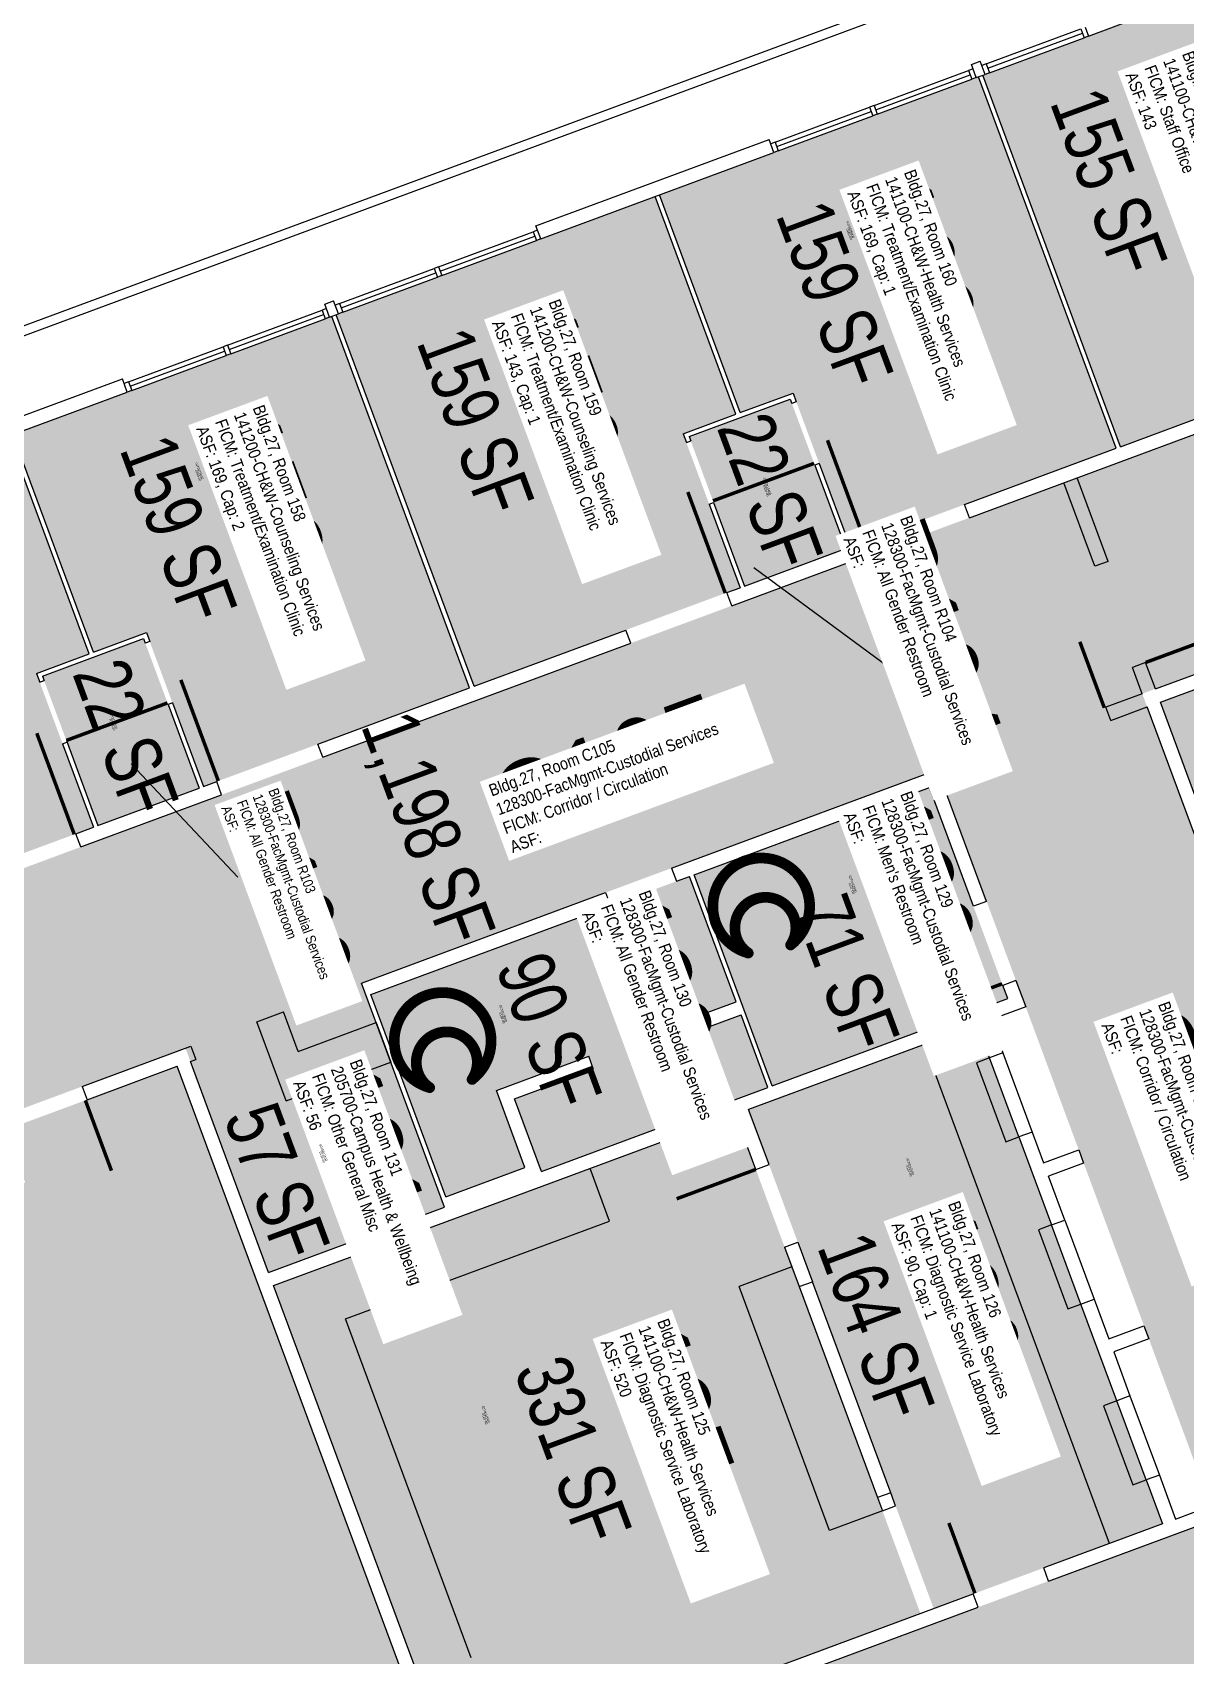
# Model space of a CAD drawing. Header units: inches. Extents: x 69209348 to 69213394, y 27661369 to 27664919.
# Drawn here: x 69211245 to 69211737, y 27662407 to 27663099 of the extents above; entities that cross this region are included whole.
import ezdxf
from ezdxf.enums import TextEntityAlignment as Align

# ---------------------------------------------------------------- set-up
doc = ezdxf.new("R2010")
doc.units = ezdxf.units.IN
doc.header["$LTSCALE"] = 100
doc.header["$MEASUREMENT"] = 0
doc.layers.get('0').update_dxf_attribs({"linetype": 'CONTINUOUS'})
for name, color, linetype in [('A-DOOR', 2, 'CONTINUOUS'), ('A-FLOR', 3, 'CONTINUOUS'), ('A-GLAZ', 1, 'CONTINUOUS'), ('A-IDEN-ICON', 4, 'CONTINUOUS'), ('A-IDEN-RNUM', 7, 'CONTINUOUS'), ('A-IDEN-SNUM', 4, 'CONTINUOUS'), ('A-IDEN-VNUM', 4, 'CONTINUOUS'), ('A-ROOF', 2, 'CONTINUOUS'), ('A-WALL', 5, 'CONTINUOUS'), ('AREA-TEXT', 3, 'CONTINUOUS'), ('Rooms-Category-Color', 7, 'CONTINUOUS'), ('Rooms-College-Color', 7, 'CONTINUOUS'), ('Rooms-Department-Color', 7, 'CONTINUOUS'), ('Rooms-Division-Color', 7, 'CONTINUOUS'), ('Rooms-Information', 7, 'CONTINUOUS')]:
    doc.layers.add(name, color=color, linetype=linetype)
doc.styles.add('CP_AREA', font='arial.ttf', dxfattribs={"height": 15})
doc.styles.add('CP_ROOMSNUMBER', font='arial.ttf', dxfattribs={"height": 1})
doc.styles.add('CP_ROOMVNUMBER', font='arial.ttf', dxfattribs={"width": 0.85, "height": 0.075})

# ---------------------------------------------------------------- blocks, each defined once
blk = doc.blocks.new('CPBATH')
at = {"color": 0, "linetype": 'ByBlock', "const_width": 0.0127}
for points in [[(0.0571, 0.0168, 0.861492), (-0.0551, 0, 1)], [(0.0571, 0.0168, 0.729002), (-0.0084, -0.0042, 1)], [(-0.0551, 0, 0.726902), (0.0487, -0.0337, 1)], [(-0.0084, -0.0042, 0.609468), (0.0487, -0.0337, 1)]]:
    blk.add_lwpolyline(points, format="xyb", dxfattribs=at)
at = {"color": 0, "linetype": 'ByBlock', "const_width": 0.00637}
for points in [[(0.0544, 0.0152, 1), (0.0599, 0.0184, 1)], [(0.0459, -0.0353, 1), (0.0515, -0.0321, 1)]]:
    blk.add_lwpolyline(points, format="xyb", close=True, dxfattribs=at)

msp = doc.modelspace()

# ---------------------------------------------------------------- hatches: boundary and pattern name
at = {"layer": 'Rooms-Category-Color', "true_color": 0xfa9ba3}
msp.add_hatch(color=241, dxfattribs=at).paths.add_polyline_path([(69211709.06, 27662922.2), (69211650.32, 27663080.66), (69211783.47, 27663130.02), (69211817.88, 27663037.19), (69211795.38, 27663028.85), (69211819.71, 27662963.21)])
at = {"layer": 'Rooms-Category-Color', "true_color": 0x80bc67}
for points in [[(69211593.73, 27662879.44), (69211569.4, 27662945.08), (69211546.9, 27662936.74), (69211512.49, 27663029.56), (69211648.45, 27663079.96), (69211707.19, 27662921.5)], [(69211433.4, 27662820.01), (69211374.65, 27662978.47), (69211510.61, 27663028.87), (69211545.02, 27662936.04), (69211522.52, 27662927.7), (69211546.85, 27662862.06)], [(69211318.06, 27662777.25), (69211293.73, 27662842.89), (69211271.23, 27662834.55), (69211236.82, 27662927.37), (69211372.78, 27662977.77), (69211431.52, 27662819.31)], [(69211157.73, 27662717.82), (69211098.99, 27662876.28), (69211234.94, 27662926.68), (69211269.36, 27662833.85), (69211246.85, 27662825.51), (69211271.18, 27662759.87)], [(69211629.36, 27662426.59), (69211550.46, 27662639.44), (69211647.97, 27662675.59), (69211726.87, 27662462.74)], [(69211426.83, 27662351.51), (69211347.93, 27662564.36), (69211544.83, 27662637.35), (69211579.24, 27662544.52), (69211585.25, 27662528.32), (69211623.73, 27662424.5)]]:
    msp.add_hatch(color=83, dxfattribs=at).paths.add_polyline_path(points)
at = {"layer": 'Rooms-Category-Color', "true_color": 0xadadad}
for points in [[(69210880.39, 27662142.55), (69210761.86, 27662462.29), (69210645.59, 27662419.19), (69210612.23, 27662509.2), (69212059.96, 27663045.87), (69212093.32, 27662955.86), (69211226, 27662634.34), (69211234.34, 27662611.84), (69211206.21, 27662601.41), (69211197.87, 27662623.92), (69210826.56, 27662486.27), (69210945.09, 27662166.53)], [(69211548.73, 27662862.76), (69211525.09, 27662926.52), (69211568.22, 27662942.51), (69211591.86, 27662878.75)], [(69211273.06, 27662760.57), (69211249.42, 27662824.33), (69211292.55, 27662840.32), (69211316.19, 27662776.56)], [(69211763.51, 27662712.02), (69211725.98, 27662813.28), (69211801.92, 27662841.44), (69211839.46, 27662740.17)], [(69211631.06, 27662784.5), (69211770.79, 27662407.56), (69211857.99, 27662439.89), (69211836.79, 27662497.09), (69211789.17, 27662625.54), (69211718.26, 27662816.82)], [(69211560.56, 27662649.58), (69211527.19, 27662739.6), (69211627.52, 27662776.79), (69211660.89, 27662686.77)], [(69211526.81, 27662637.07), (69211523.33, 27662646.44), (69211517.7, 27662644.36), (69211521.18, 27662634.98), (69211462.11, 27662613.09), (69211450.64, 27662644.03), (69211484.39, 27662656.54), (69211482.31, 27662662.17), (69211442.93, 27662647.57), (69211455.09, 27662614.75), (69211421.34, 27662602.24), (69211389.36, 27662688.5), (69211525.32, 27662738.9), (69211545.13, 27662685.45), (69211507.62, 27662671.55), (69211511.8, 27662660.3), (69211517.42, 27662662.38), (69211515.34, 27662668.01), (69211547.22, 27662679.83), (69211558.69, 27662648.89)], [(69211749.59, 27662464.76), (69210353.43, 27661947.21), (69210374.63, 27661890.01), (69211770.79, 27662407.56)]]:
    msp.add_hatch(color=253, dxfattribs=at).paths.add_polyline_path(points)
at = {"layer": 'Rooms-Category-Color', "true_color": 0xfbafa2}
msp.add_hatch(color=21, dxfattribs=at).paths.add_polyline_path([(69211345.84, 27662569.98), (69211310.39, 27662665.63), (69211385.4, 27662693.43), (69211420.85, 27662597.79)])
at = {"layer": 'Rooms-Category-Color', "true_color": 0xe3c5e1}
msp.add_hatch(color=254, dxfattribs=at).paths.add_polyline_path([(69211306.85, 27662657.91), (69211268.4, 27662643.66), (69211238.4, 27662632.54), (69211233.71, 27662630.8), (69211242.05, 27662608.3), (69211208.3, 27662595.79), (69211235.41, 27662522.65), (69211108.82, 27662475.73), (69211095.27, 27662512.29), (69211060.58, 27662499.43), (69211038.68, 27662558.51), (69210834.27, 27662482.73), (69210870.07, 27662386.15), (69210886.06, 27662343.02), (69210908.31, 27662283.01), (69211186.79, 27662386.24), (69211227.11, 27662277.48), (69211300.24, 27662304.59), (69211332.12, 27662316.41), (69211421.2, 27662349.43)])
at = {"layer": 'Rooms-College-Color', "true_color": 0x80bc67}
for points in [[(69211709.06, 27662922.2), (69211650.32, 27663080.66), (69211783.47, 27663130.02), (69211817.88, 27663037.19), (69211795.38, 27663028.85), (69211819.71, 27662963.21)], [(69211593.73, 27662879.44), (69211569.4, 27662945.08), (69211546.9, 27662936.74), (69211512.49, 27663029.56), (69211648.45, 27663079.96), (69211707.19, 27662921.5)], [(69211433.4, 27662820.01), (69211374.65, 27662978.47), (69211510.61, 27663028.87), (69211545.02, 27662936.04), (69211522.52, 27662927.7), (69211546.85, 27662862.06)], [(69211318.06, 27662777.25), (69211293.73, 27662842.89), (69211271.23, 27662834.55), (69211236.82, 27662927.37), (69211372.78, 27662977.77), (69211431.52, 27662819.31)], [(69211157.73, 27662717.82), (69211098.99, 27662876.28), (69211234.94, 27662926.68), (69211269.36, 27662833.85), (69211246.85, 27662825.51), (69211271.18, 27662759.87)], [(69211345.84, 27662569.98), (69211310.39, 27662665.63), (69211385.4, 27662693.43), (69211420.85, 27662597.79)], [(69211629.36, 27662426.59), (69211550.46, 27662639.44), (69211647.97, 27662675.59), (69211726.87, 27662462.74)], [(69211306.85, 27662657.91), (69211268.4, 27662643.66), (69211238.4, 27662632.54), (69211233.71, 27662630.8), (69211242.05, 27662608.3), (69211208.3, 27662595.79), (69211235.41, 27662522.65), (69211108.82, 27662475.73), (69211095.27, 27662512.29), (69211060.58, 27662499.43), (69211038.68, 27662558.51), (69210834.27, 27662482.73), (69210870.07, 27662386.15), (69210886.06, 27662343.02), (69210908.31, 27662283.01), (69211186.79, 27662386.24), (69211227.11, 27662277.48), (69211300.24, 27662304.59), (69211332.12, 27662316.41), (69211421.2, 27662349.43)], [(69211426.83, 27662351.51), (69211347.93, 27662564.36), (69211544.83, 27662637.35), (69211579.24, 27662544.52), (69211585.25, 27662528.32), (69211623.73, 27662424.5)]]:
    msp.add_hatch(color=83, dxfattribs=at).paths.add_polyline_path(points)
at = {"layer": 'Rooms-College-Color', "true_color": 0xadadad}
for points in [[(69210880.39, 27662142.55), (69210761.86, 27662462.29), (69210645.59, 27662419.19), (69210612.23, 27662509.2), (69212059.96, 27663045.87), (69212093.32, 27662955.86), (69211226, 27662634.34), (69211234.34, 27662611.84), (69211206.21, 27662601.41), (69211197.87, 27662623.92), (69210826.56, 27662486.27), (69210945.09, 27662166.53)], [(69211548.73, 27662862.76), (69211525.09, 27662926.52), (69211568.22, 27662942.51), (69211591.86, 27662878.75)], [(69211273.06, 27662760.57), (69211249.42, 27662824.33), (69211292.55, 27662840.32), (69211316.19, 27662776.56)], [(69211763.51, 27662712.02), (69211725.98, 27662813.28), (69211801.92, 27662841.44), (69211839.46, 27662740.17)], [(69211631.06, 27662784.5), (69211770.79, 27662407.56), (69211857.99, 27662439.89), (69211836.79, 27662497.09), (69211789.17, 27662625.54), (69211718.26, 27662816.82)], [(69211560.56, 27662649.58), (69211527.19, 27662739.6), (69211627.52, 27662776.79), (69211660.89, 27662686.77)], [(69211526.81, 27662637.07), (69211523.33, 27662646.44), (69211517.7, 27662644.36), (69211521.18, 27662634.98), (69211462.11, 27662613.09), (69211450.64, 27662644.03), (69211484.39, 27662656.54), (69211482.31, 27662662.17), (69211442.93, 27662647.57), (69211455.09, 27662614.75), (69211421.34, 27662602.24), (69211389.36, 27662688.5), (69211525.32, 27662738.9), (69211545.13, 27662685.45), (69211507.62, 27662671.55), (69211511.8, 27662660.3), (69211517.42, 27662662.38), (69211515.34, 27662668.01), (69211547.22, 27662679.83), (69211558.69, 27662648.89)], [(69211749.59, 27662464.76), (69210353.43, 27661947.21), (69210374.63, 27661890.01), (69211770.79, 27662407.56)]]:
    msp.add_hatch(color=253, dxfattribs=at).paths.add_polyline_path(points)
at = {"layer": 'Rooms-Department-Color', "true_color": 0x604aed}
for points in [[(69211709.06, 27662922.2), (69211650.32, 27663080.66), (69211783.47, 27663130.02), (69211817.88, 27663037.19), (69211795.38, 27663028.85), (69211819.71, 27662963.21)], [(69211593.73, 27662879.44), (69211569.4, 27662945.08), (69211546.9, 27662936.74), (69211512.49, 27663029.56), (69211648.45, 27663079.96), (69211707.19, 27662921.5)], [(69211433.4, 27662820.01), (69211374.65, 27662978.47), (69211510.61, 27663028.87), (69211545.02, 27662936.04), (69211522.52, 27662927.7), (69211546.85, 27662862.06)], [(69211318.06, 27662777.25), (69211293.73, 27662842.89), (69211271.23, 27662834.55), (69211236.82, 27662927.37), (69211372.78, 27662977.77), (69211431.52, 27662819.31)], [(69211157.73, 27662717.82), (69211098.99, 27662876.28), (69211234.94, 27662926.68), (69211269.36, 27662833.85), (69211246.85, 27662825.51), (69211271.18, 27662759.87)], [(69211345.84, 27662569.98), (69211310.39, 27662665.63), (69211385.4, 27662693.43), (69211420.85, 27662597.79)], [(69211629.36, 27662426.59), (69211550.46, 27662639.44), (69211647.97, 27662675.59), (69211726.87, 27662462.74)], [(69211306.85, 27662657.91), (69211268.4, 27662643.66), (69211238.4, 27662632.54), (69211233.71, 27662630.8), (69211242.05, 27662608.3), (69211208.3, 27662595.79), (69211235.41, 27662522.65), (69211108.82, 27662475.73), (69211095.27, 27662512.29), (69211060.58, 27662499.43), (69211038.68, 27662558.51), (69210834.27, 27662482.73), (69210870.07, 27662386.15), (69210886.06, 27662343.02), (69210908.31, 27662283.01), (69211186.79, 27662386.24), (69211227.11, 27662277.48), (69211300.24, 27662304.59), (69211332.12, 27662316.41), (69211421.2, 27662349.43)], [(69211426.83, 27662351.51), (69211347.93, 27662564.36), (69211544.83, 27662637.35), (69211579.24, 27662544.52), (69211585.25, 27662528.32), (69211623.73, 27662424.5)]]:
    msp.add_hatch(color=173, dxfattribs=at).paths.add_polyline_path(points)
at = {"layer": 'Rooms-Department-Color', "true_color": 0xacacac}
for points in [[(69210880.39, 27662142.55), (69210761.86, 27662462.29), (69210645.59, 27662419.19), (69210612.23, 27662509.2), (69212059.96, 27663045.87), (69212093.32, 27662955.86), (69211226, 27662634.34), (69211234.34, 27662611.84), (69211206.21, 27662601.41), (69211197.87, 27662623.92), (69210826.56, 27662486.27), (69210945.09, 27662166.53)], [(69211548.73, 27662862.76), (69211525.09, 27662926.52), (69211568.22, 27662942.51), (69211591.86, 27662878.75)], [(69211273.06, 27662760.57), (69211249.42, 27662824.33), (69211292.55, 27662840.32), (69211316.19, 27662776.56)], [(69211763.51, 27662712.02), (69211725.98, 27662813.28), (69211801.92, 27662841.44), (69211839.46, 27662740.17)], [(69211631.06, 27662784.5), (69211770.79, 27662407.56), (69211857.99, 27662439.89), (69211836.79, 27662497.09), (69211789.17, 27662625.54), (69211718.26, 27662816.82)], [(69211560.56, 27662649.58), (69211527.19, 27662739.6), (69211627.52, 27662776.79), (69211660.89, 27662686.77)], [(69211526.81, 27662637.07), (69211523.33, 27662646.44), (69211517.7, 27662644.36), (69211521.18, 27662634.98), (69211462.11, 27662613.09), (69211450.64, 27662644.03), (69211484.39, 27662656.54), (69211482.31, 27662662.17), (69211442.93, 27662647.57), (69211455.09, 27662614.75), (69211421.34, 27662602.24), (69211389.36, 27662688.5), (69211525.32, 27662738.9), (69211545.13, 27662685.45), (69211507.62, 27662671.55), (69211511.8, 27662660.3), (69211517.42, 27662662.38), (69211515.34, 27662668.01), (69211547.22, 27662679.83), (69211558.69, 27662648.89)], [(69211749.59, 27662464.76), (69210353.43, 27661947.21), (69210374.63, 27661890.01), (69211770.79, 27662407.56)]]:
    msp.add_hatch(color=253, dxfattribs=at).paths.add_polyline_path(points)
at = {"layer": 'Rooms-Division-Color', "true_color": 0x604aed}
for points in [[(69211709.06, 27662922.2), (69211650.32, 27663080.66), (69211783.47, 27663130.02), (69211817.88, 27663037.19), (69211795.38, 27663028.85), (69211819.71, 27662963.21)], [(69211593.73, 27662879.44), (69211569.4, 27662945.08), (69211546.9, 27662936.74), (69211512.49, 27663029.56), (69211648.45, 27663079.96), (69211707.19, 27662921.5)], [(69211433.4, 27662820.01), (69211374.65, 27662978.47), (69211510.61, 27663028.87), (69211545.02, 27662936.04), (69211522.52, 27662927.7), (69211546.85, 27662862.06)], [(69211318.06, 27662777.25), (69211293.73, 27662842.89), (69211271.23, 27662834.55), (69211236.82, 27662927.37), (69211372.78, 27662977.77), (69211431.52, 27662819.31)], [(69211157.73, 27662717.82), (69211098.99, 27662876.28), (69211234.94, 27662926.68), (69211269.36, 27662833.85), (69211246.85, 27662825.51), (69211271.18, 27662759.87)], [(69211345.84, 27662569.98), (69211310.39, 27662665.63), (69211385.4, 27662693.43), (69211420.85, 27662597.79)], [(69211629.36, 27662426.59), (69211550.46, 27662639.44), (69211647.97, 27662675.59), (69211726.87, 27662462.74)], [(69211306.85, 27662657.91), (69211268.4, 27662643.66), (69211238.4, 27662632.54), (69211233.71, 27662630.8), (69211242.05, 27662608.3), (69211208.3, 27662595.79), (69211235.41, 27662522.65), (69211108.82, 27662475.73), (69211095.27, 27662512.29), (69211060.58, 27662499.43), (69211038.68, 27662558.51), (69210834.27, 27662482.73), (69210870.07, 27662386.15), (69210886.06, 27662343.02), (69210908.31, 27662283.01), (69211186.79, 27662386.24), (69211227.11, 27662277.48), (69211300.24, 27662304.59), (69211332.12, 27662316.41), (69211421.2, 27662349.43)], [(69211426.83, 27662351.51), (69211347.93, 27662564.36), (69211544.83, 27662637.35), (69211579.24, 27662544.52), (69211585.25, 27662528.32), (69211623.73, 27662424.5)]]:
    msp.add_hatch(color=173, dxfattribs=at).paths.add_polyline_path(points)
at = {"layer": 'Rooms-Division-Color', "true_color": 0xadadad}
for points in [[(69210880.39, 27662142.55), (69210761.86, 27662462.29), (69210645.59, 27662419.19), (69210612.23, 27662509.2), (69212059.96, 27663045.87), (69212093.32, 27662955.86), (69211226, 27662634.34), (69211234.34, 27662611.84), (69211206.21, 27662601.41), (69211197.87, 27662623.92), (69210826.56, 27662486.27), (69210945.09, 27662166.53)], [(69211548.73, 27662862.76), (69211525.09, 27662926.52), (69211568.22, 27662942.51), (69211591.86, 27662878.75)], [(69211273.06, 27662760.57), (69211249.42, 27662824.33), (69211292.55, 27662840.32), (69211316.19, 27662776.56)], [(69211763.51, 27662712.02), (69211725.98, 27662813.28), (69211801.92, 27662841.44), (69211839.46, 27662740.17)], [(69211631.06, 27662784.5), (69211770.79, 27662407.56), (69211857.99, 27662439.89), (69211836.79, 27662497.09), (69211789.17, 27662625.54), (69211718.26, 27662816.82)], [(69211560.56, 27662649.58), (69211527.19, 27662739.6), (69211627.52, 27662776.79), (69211660.89, 27662686.77)], [(69211526.81, 27662637.07), (69211523.33, 27662646.44), (69211517.7, 27662644.36), (69211521.18, 27662634.98), (69211462.11, 27662613.09), (69211450.64, 27662644.03), (69211484.39, 27662656.54), (69211482.31, 27662662.17), (69211442.93, 27662647.57), (69211455.09, 27662614.75), (69211421.34, 27662602.24), (69211389.36, 27662688.5), (69211525.32, 27662738.9), (69211545.13, 27662685.45), (69211507.62, 27662671.55), (69211511.8, 27662660.3), (69211517.42, 27662662.38), (69211515.34, 27662668.01), (69211547.22, 27662679.83), (69211558.69, 27662648.89)], [(69211749.59, 27662464.76), (69210353.43, 27661947.21), (69210374.63, 27661890.01), (69211770.79, 27662407.56)]]:
    msp.add_hatch(color=253, dxfattribs=at).paths.add_polyline_path(points)

# ---------------------------------------------------------------- linework, layer by layer
at = {"layer": 'A-DOOR'}
for points in [[(69211578.39, 27662915.08, 1.5, 1.5, 0), (69211552.14, 27662905.35, 0, 0, 0), (69211552.4, 27662904.65, 0, 0, -0.414214), (69211568.92, 27662940.63, 0, 0, -0.414214)], [(69211535.26, 27662899.09, 1.5, 1.5, 0), (69211561.51, 27662908.83, 0, 0, 0), (69211561.77, 27662908.12, 0, 0, 0.414214), (69211525.79, 27662924.64, 0, 0, 0.414214)], [(69211600.06, 27662881.79, 1.5, 1.5, 0), (69211584.07, 27662924.92, 0, 0, 0), (69211583.37, 27662924.66, 0, 0, -0.414214), (69211642.49, 27662897.52, 0, 0, -0.414214)], [(69211540.52, 27662859.72, 1.5, 1.5, 0), (69211524.53, 27662902.85, 0, 0, 0), (69211525.24, 27662903.11, 0, 0, 0.414214), (69211498.09, 27662843.99, 0, 0, 0.414214)], [(69211719.72, 27662830.16, 1.5, 1.5, 0), (69211762.85, 27662846.15, 0, 0, 0), (69211763.11, 27662845.45, 0, 0, 0.403425), (69211703.74, 27662873.26, 0, 0, 0.414214)], [(69211302.72, 27662812.89, 1.5, 1.5, 0), (69211276.47, 27662803.16, 0, 0, 0), (69211276.73, 27662802.46, 0, 0, -0.414214), (69211293.25, 27662838.44, 0, 0, -0.414214)], [(69211702.09, 27662810.83, 1.5, 1.5, 0), (69211691.66, 27662838.96, 0, 0, 0), (69211692.37, 27662839.22, 0, 0, 0.414214), (69211674.66, 27662800.66, 0, 0, 0.414214)], [(69211259.59, 27662796.9, 1.5, 1.5, 0), (69211285.84, 27662806.64, 0, 0, 0), (69211286.1, 27662805.93, 0, 0, 0.414214), (69211250.12, 27662822.45, 0, 0, 0.414214)], [(69211324.39, 27662779.6, 1.5, 1.5, 0), (69211308.41, 27662822.73, 0, 0, 0), (69211307.7, 27662822.47, 0, 0, -0.414214), (69211366.82, 27662795.33, 0, 0, -0.414214)], [(69211647.24, 27662790.49, 1.5, 1.5, 0), (69211636.81, 27662818.62, 0, 0, 0), (69211636.11, 27662818.36, 0, 0, -0.414214), (69211674.66, 27662800.66, 0, 0, -0.414214)], [(69211262.98, 27662756.83, 1.5, 1.5, 0), (69211246.99, 27662799.97, 0, 0, 0), (69211247.69, 27662800.23, 0, 0, 0.414214), (69211220.55, 27662741.11, 0, 0, 0.414214)], [(69211492.27, 27662726.65, 1.5, 1.5, 0), (69211502.69, 27662698.52, 0, 0, 0), (69211501.99, 27662698.26, 0, 0, 0.414214), (69211519.69, 27662736.81, 0, 0, 0.414214)], [(69211658.54, 27662693.1, 1.5, 1.5, 0), (69211624.79, 27662680.59, 0, 0, 0), (69211625.05, 27662679.89, 0, 0, -0.414214), (69211646.29, 27662726.15, 0, 0, -0.414214)], [(69211267.7, 27662643.4, 1.5, 1.5, 0), (69211278.82, 27662613.4, 0, 0, 0), (69211279.53, 27662613.66, 0, 0, -0.414214), (69211238.4, 27662632.54, 0, 0, -0.414214)], [(69211553.52, 27662613.91, 1.5, 1.5, 0), (69211519.77, 27662601.4, 0, 0, 0), (69211520.03, 27662600.69, 0, 0, 0.414214), (69211567.18, 27662581.38, 0, 0, 0.414214)], [(69211646.94, 27662433.11, 1.5, 1.5, 0), (69211635.82, 27662463.11, 0, 0, 0), (69211635.11, 27662462.85, 0, 0, -0.414214), (69211676.24, 27662443.97, 0, 0, -0.414214)]]:
    msp.add_lwpolyline(points, format="xyseb", dxfattribs=at)
at = {"layer": 'A-FLOR'}
for p, q in [((69211340.86, 27662676.92), (69211352.11, 27662681.09)), ((69211353.37, 27662643.17), (69211340.86, 27662676.92)), ((69211358.37, 27662664.21), (69211352.11, 27662681.09)), ((69211358.37, 27662664.21), (69211391.65, 27662676.55)), ((69211391.65, 27662676.55), (69211397.91, 27662659.68)), ((69211704.37, 27662454.4), (69211625.47, 27662667.24)), ((69211353.37, 27662643.17), (69211397.91, 27662659.68)), ((69211491.21, 27662591.88), (69211482.87, 27662614.38)), ((69211378.64, 27662550.15), (69211491.21, 27662591.88)), ((69211568.91, 27662572.39), (69211546.41, 27662564.05)), ((69211584.99, 27662459.97), (69211546.41, 27662564.05)), ((69211432.22, 27662405.61), (69211378.64, 27662550.15)), ((69211607.49, 27662468.31), (69211584.99, 27662459.97))]:
    msp.add_line(p, q, dxfattribs=at)
at = {"layer": 'A-GLAZ'}
for p, q in [((69211695.33, 27663097.34), (69211735.65, 27663112.29)), ((69211651.75, 27663085.45), (69211692.06, 27663100.4)), ((69211652.44, 27663083.58), (69211692.76, 27663098.52)), ((69211653.14, 27663081.7), (69211693.46, 27663096.65)), ((69211603.93, 27663067.73), (69211644.24, 27663082.67)), ((69211604.62, 27663065.85), (69211644.94, 27663080.8)), ((69211605.32, 27663063.97), (69211645.63, 27663078.92)), ((69211561.73, 27663052.08), (69211602.05, 27663067.03)), ((69211562.43, 27663050.21), (69211602.75, 27663065.15)), ((69211563.12, 27663048.33), (69211603.44, 27663063.28)), ((69211418.27, 27662998.9), (69211458.59, 27663013.85)), ((69211418.97, 27662997.03), (69211459.29, 27663011.97)), ((69211419.66, 27662995.15), (69211459.98, 27663010.1)), ((69211376.08, 27662983.26), (69211416.4, 27662998.21)), ((69211376.77, 27662981.39), (69211417.09, 27662996.33)), ((69211377.47, 27662979.51), (69211417.79, 27662994.46)), ((69211328.26, 27662965.54), (69211368.58, 27662980.48)), ((69211328.95, 27662963.66), (69211369.27, 27662978.61)), ((69211329.65, 27662961.79), (69211369.97, 27662976.73)), ((69211286.06, 27662949.89), (69211326.38, 27662964.84)), ((69211286.76, 27662948.02), (69211327.08, 27662962.97)), ((69211287.45, 27662946.14), (69211327.77, 27662961.09)), ((69211658.81, 27662663.61), (69211671.33, 27662629.85)), ((69211653.19, 27662661.52), (69211647.56, 27662659.44)), ((69211647.56, 27662659.44), (69211660.07, 27662625.68)), ((69211665.7, 27662627.77), (69211653.19, 27662661.52)), ((69211660.07, 27662625.68), (69211665.7, 27662627.77)), ((69211679.6, 27662590.26), (69211673.98, 27662588.17)), ((69211673.98, 27662588.17), (69211686.49, 27662554.42)), ((69211692.12, 27662556.5), (69211679.6, 27662590.26)), ((69211685.23, 27662592.34), (69211697.74, 27662558.59)), ((69211611.03, 27662476.02), (69211577.67, 27662566.04)), ((69211572.04, 27662563.95), (69211605.41, 27662473.94)), ((69211686.49, 27662554.42), (69211692.12, 27662556.5)), ((69211713.04, 27662517.33), (69211725.55, 27662483.58)), ((69211707.41, 27662515.25), (69211701.78, 27662513.16)), ((69211701.78, 27662513.16), (69211714.3, 27662479.41)), ((69211719.92, 27662481.49), (69211707.41, 27662515.25)), ((69211714.3, 27662479.41), (69211719.92, 27662481.49))]:
    msp.add_line(p, q, dxfattribs=at)
at = {"layer": 'A-IDEN-VNUM'}
for points in [[(69211610.11, 27662828.12), (69211552.67, 27662870.5)], [(69211287.18, 27662786.9), (69211332.64, 27662738.55)]]:
    msp.add_lwpolyline(points, dxfattribs=at)
at = {"layer": 'A-ROOF'}
for points in [[(69210709.33, 27662776.63), (69211733.24, 27663156.19)], [(69210706.97, 27662771.49), (69211738.38, 27663153.83)]]:
    msp.add_lwpolyline(points, dxfattribs=at)
at = {"layer": 'A-WALL'}
for p, q in [((69211692.06, 27663100.4), (69211693.46, 27663096.65)), ((69211693.94, 27663101.09), (69211695.33, 27663097.34)), ((69211695.33, 27663097.34), (69211693.46, 27663096.65)), ((69211645.42, 27663085.24), (69211649.18, 27663086.63)), ((69211647.51, 27663079.62), (69211645.42, 27663085.24)), ((69211651.26, 27663081.01), (69211649.18, 27663086.63)), ((69211651.75, 27663085.45), (69211649.87, 27663084.76)), ((69211651.75, 27663085.45), (69211653.14, 27663081.7)), ((69211646.12, 27663083.37), (69211644.24, 27663082.67)), ((69211644.24, 27663082.67), (69211645.63, 27663078.92)), ((69211647.51, 27663079.62), (69211645.63, 27663078.92)), ((69211647.51, 27663079.62), (69211651.26, 27663081.01)), ((69211707.19, 27662921.5), (69211648.45, 27663079.96)), ((69211709.06, 27662922.2), (69211650.32, 27663080.66)), ((69211653.14, 27663081.7), (69211651.26, 27663081.01)), ((69211603.93, 27663067.73), (69211602.05, 27663067.03)), ((69211602.05, 27663067.03), (69211603.44, 27663063.28)), ((69211603.93, 27663067.73), (69211605.32, 27663063.97)), ((69211605.32, 27663063.97), (69211603.44, 27663063.28)), ((69211459.77, 27663016.42), (69211559.16, 27663053.26)), ((69211561.25, 27663047.64), (69211559.16, 27663053.26)), ((69211561.73, 27663052.08), (69211559.86, 27663051.39)), ((69211561.73, 27663052.08), (69211563.12, 27663048.33)), ((69211461.86, 27663010.79), (69211561.25, 27663047.64)), ((69211563.12, 27663048.33), (69211561.25, 27663047.64)), ((69211546.9, 27662936.74), (69211512.49, 27663029.56)), ((69211545.02, 27662936.04), (69211510.61, 27663028.87)), ((69211461.86, 27663010.79), (69211459.77, 27663016.42)), ((69211460.47, 27663014.55), (69211458.59, 27663013.85)), ((69211458.59, 27663013.85), (69211459.98, 27663010.1)), ((69211461.86, 27663010.79), (69211459.98, 27663010.1)), ((69211418.27, 27662998.9), (69211416.4, 27662998.21)), ((69211416.4, 27662998.21), (69211417.79, 27662994.46)), ((69211419.66, 27662995.15), (69211417.79, 27662994.46)), ((69211418.27, 27662998.9), (69211419.66, 27662995.15)), ((69211370.45, 27662981.18), (69211368.58, 27662980.48)), ((69211369.76, 27662983.05), (69211373.51, 27662984.44)), ((69211371.84, 27662977.43), (69211369.76, 27662983.05)), ((69211375.59, 27662978.82), (69211373.51, 27662984.44)), ((69211376.08, 27662983.26), (69211374.2, 27662982.57)), ((69211376.08, 27662983.26), (69211377.47, 27662979.51)), ((69211368.58, 27662980.48), (69211369.97, 27662976.73)), ((69211371.84, 27662977.43), (69211369.97, 27662976.73)), ((69211371.84, 27662977.43), (69211375.59, 27662978.82)), ((69211431.52, 27662819.31), (69211372.78, 27662977.77)), ((69211433.4, 27662820.01), (69211374.65, 27662978.47)), ((69211377.47, 27662979.51), (69211375.59, 27662978.82)), ((69211328.26, 27662965.54), (69211326.38, 27662964.84)), ((69211326.38, 27662964.84), (69211327.77, 27662961.09)), ((69211329.65, 27662961.79), (69211327.77, 27662961.09)), ((69211328.26, 27662965.54), (69211329.65, 27662961.79)), ((69211184.1, 27662914.23), (69211283.49, 27662951.08)), ((69211285.58, 27662945.45), (69211283.49, 27662951.08)), ((69211286.06, 27662949.89), (69211284.19, 27662949.2)), ((69211286.06, 27662949.89), (69211287.45, 27662946.14)), ((69211186.19, 27662908.61), (69211285.58, 27662945.45)), ((69211287.45, 27662946.14), (69211285.58, 27662945.45)), ((69211525.09, 27662926.52), (69211568.22, 27662942.51)), ((69211546.9, 27662936.74), (69211569.4, 27662945.08)), ((69211568.22, 27662942.51), (69211568.92, 27662940.63)), ((69211570.79, 27662941.33), (69211568.92, 27662940.63)), ((69211569.4, 27662945.08), (69211570.79, 27662941.33)), ((69211709.06, 27662922.2), (69211770.95, 27662945.14)), ((69211522.52, 27662927.7), (69211545.02, 27662936.04)), ((69211644.58, 27662891.89), (69211773.04, 27662939.51)), ((69211269.36, 27662833.85), (69211234.94, 27662926.68)), ((69211271.23, 27662834.55), (69211236.82, 27662927.37)), ((69211522.52, 27662927.7), (69211523.91, 27662923.95)), ((69211525.09, 27662926.52), (69211525.79, 27662924.64)), ((69211523.91, 27662923.95), (69211525.79, 27662924.64)), ((69211642.49, 27662897.52), (69211707.19, 27662921.5)), ((69211580.53, 27662915.07), (69211578.65, 27662914.38)), ((69211578.65, 27662914.38), (69211591.86, 27662878.75)), ((69211580.53, 27662915.07), (69211593.73, 27662879.44)), ((69211698.12, 27662871.17), (69211684.9, 27662906.84)), ((69211703.74, 27662873.26), (69211690.52, 27662908.92)), ((69211533.64, 27662897.69), (69211535.52, 27662898.39)), ((69211535.52, 27662898.39), (69211548.73, 27662862.76)), ((69211533.64, 27662897.69), (69211546.85, 27662862.06)), ((69211644.58, 27662891.89), (69211642.49, 27662897.52)), ((69211548.73, 27662862.76), (69211591.86, 27662878.75)), ((69211593.73, 27662879.44), (69211599.36, 27662881.53)), ((69211601.45, 27662875.9), (69211599.36, 27662881.53)), ((69211543.31, 27662854.35), (69211601.45, 27662875.9)), ((69211571.23, 27662871.1), (69211587.17, 27662877.01)), ((69211703.74, 27662873.26), (69211698.12, 27662871.17)), ((69211723.89, 27662818.91), (69211870.16, 27662873.13)), ((69211541.23, 27662859.98), (69211546.85, 27662862.06)), ((69211543.31, 27662854.35), (69211541.23, 27662859.98)), ((69211271.23, 27662834.55), (69211293.73, 27662842.89)), ((69211293.73, 27662842.89), (69211295.12, 27662839.14)), ((69211433.4, 27662820.01), (69211498.09, 27662843.99)), ((69211500.18, 27662838.36), (69211498.09, 27662843.99)), ((69211249.42, 27662824.33), (69211292.55, 27662840.32)), ((69211292.55, 27662840.32), (69211293.25, 27662838.44)), ((69211295.12, 27662839.14), (69211293.25, 27662838.44)), ((69211368.91, 27662789.7), (69211500.18, 27662838.36)), ((69211725.98, 27662813.28), (69211801.92, 27662841.44)), ((69211246.85, 27662825.51), (69211269.36, 27662833.85)), ((69211719.72, 27662830.16), (69211714.09, 27662828.08)), ((69211723.89, 27662818.91), (69211719.72, 27662830.16)), ((69211246.85, 27662825.51), (69211248.24, 27662821.76)), ((69211248.24, 27662821.76), (69211250.12, 27662822.45)), ((69211249.42, 27662824.33), (69211250.12, 27662822.45)), ((69211718.26, 27662816.82), (69211714.09, 27662828.08)), ((69211366.82, 27662795.33), (69211431.52, 27662819.31)), ((69211718.26, 27662816.82), (69211702.79, 27662811.09)), ((69211304.86, 27662812.88), (69211302.98, 27662812.19)), ((69211302.98, 27662812.19), (69211316.19, 27662776.56)), ((69211304.86, 27662812.88), (69211318.06, 27662777.25)), ((69211704.88, 27662805.46), (69211702.79, 27662811.09)), ((69211704.88, 27662805.46), (69211720.35, 27662811.2)), ((69211744.33, 27662746.5), (69211720.35, 27662811.2)), ((69211749.96, 27662748.59), (69211725.98, 27662813.28)), ((69211257.97, 27662795.51), (69211259.85, 27662796.2)), ((69211257.97, 27662795.51), (69211271.18, 27662759.87)), ((69211259.59, 27662796.9), (69211273.06, 27662760.57)), ((69211368.91, 27662789.7), (69211366.82, 27662795.33)), ((69211517.61, 27662742.44), (69211646.53, 27662790.23)), ((69211648.62, 27662784.61), (69211646.53, 27662790.23)), ((69211648.62, 27662784.61), (69211633.15, 27662778.87)), ((69211265.77, 27662751.47), (69211325.78, 27662773.71)), ((69211273.06, 27662760.57), (69211316.19, 27662776.56)), ((69211318.06, 27662777.25), (69211323.69, 27662779.34)), ((69211325.78, 27662773.71), (69211323.69, 27662779.34)), ((69211527.19, 27662739.6), (69211627.52, 27662776.79)), ((69211646.29, 27662726.15), (69211627.52, 27662776.79)), ((69211651.92, 27662728.24), (69211633.15, 27662778.87)), ((69211263.68, 27662757.09), (69211271.18, 27662759.87)), ((69211265.77, 27662751.47), (69211263.68, 27662757.09)), ((69211517.61, 27662742.44), (69211519.69, 27662736.81)), ((69211519.69, 27662736.81), (69211525.32, 27662738.9)), ((69211545.13, 27662685.45), (69211525.32, 27662738.9)), ((69211560.56, 27662649.58), (69211527.19, 27662739.6)), ((69211385.4, 27662693.43), (69211489.48, 27662732.01)), ((69211489.48, 27662732.01), (69211491.56, 27662726.39)), ((69211389.36, 27662688.5), (69211491.56, 27662726.39)), ((69211651.92, 27662728.24), (69211646.29, 27662726.15)), ((69211420.85, 27662597.79), (69211385.4, 27662693.43)), ((69211664.43, 27662694.48), (69211658.8, 27662692.4)), ((69211660.89, 27662686.77), (69211658.8, 27662692.4)), ((69211664.43, 27662694.48), (69211668.6, 27662683.23)), ((69211421.34, 27662602.24), (69211389.36, 27662688.5)), ((69211507.62, 27662671.55), (69211545.13, 27662685.45)), ((69211560.56, 27662649.58), (69211660.89, 27662686.77)), ((69211515.34, 27662668.01), (69211547.22, 27662679.83)), ((69211558.69, 27662648.89), (69211547.22, 27662679.83)), ((69211668.6, 27662683.23), (69211653.6, 27662677.67)), ((69211653.6, 27662677.67), (69211658.81, 27662663.61)), ((69211511.8, 27662660.3), (69211507.62, 27662671.55)), ((69211647.97, 27662675.59), (69211550.46, 27662639.44)), ((69211653.19, 27662661.52), (69211647.97, 27662675.59)), ((69211266.32, 27662649.29), (69211312.73, 27662666.49)), ((69211312.73, 27662666.49), (69211314.82, 27662660.87)), ((69211517.42, 27662662.38), (69211515.34, 27662668.01)), ((69211658.81, 27662663.61), (69211653.19, 27662661.52)), ((69211268.4, 27662643.66), (69211306.85, 27662657.91)), ((69211421.2, 27662349.43), (69211306.85, 27662657.91)), ((69211312.47, 27662660), (69211314.82, 27662660.87)), ((69211345.84, 27662569.98), (69211312.47, 27662660)), ((69211442.93, 27662647.57), (69211482.31, 27662662.17)), ((69211450.64, 27662644.03), (69211484.39, 27662656.54)), ((69211484.39, 27662656.54), (69211482.31, 27662662.17)), ((69211511.8, 27662660.3), (69211517.42, 27662662.38)), ((69211266.32, 27662649.29), (69211268.4, 27662643.66)), ((69211526.81, 27662637.07), (69211558.69, 27662648.89)), ((69211455.09, 27662614.75), (69211442.93, 27662647.57)), ((69211462.11, 27662613.09), (69211450.64, 27662644.03)), ((69211517.7, 27662644.36), (69211523.33, 27662646.44)), ((69211521.18, 27662634.98), (69211517.7, 27662644.36)), ((69211526.81, 27662637.07), (69211523.33, 27662646.44)), ((69211458.57, 27662605.37), (69211544.83, 27662637.35)), ((69211462.11, 27662613.09), (69211521.18, 27662634.98)), ((69211553.52, 27662613.91), (69211544.83, 27662637.35)), ((69211559.15, 27662616), (69211550.46, 27662639.44)), ((69211671.33, 27662629.85), (69211665.7, 27662627.77)), ((69211671.33, 27662629.85), (69211676.19, 27662616.72)), ((69211665.7, 27662627.77), (69211679.6, 27662590.26)), ((69211676.19, 27662616.72), (69211691.19, 27662622.28)), ((69211691.19, 27662622.28), (69211693.28, 27662616.66)), ((69211421.34, 27662602.24), (69211455.09, 27662614.75)), ((69211553.52, 27662613.91), (69211559.15, 27662616)), ((69211693.28, 27662616.66), (69211678.28, 27662611.1)), ((69211685.23, 27662592.34), (69211678.28, 27662611.1)), ((69211424.81, 27662592.86), (69211458.57, 27662605.37)), ((69211345.84, 27662569.98), (69211420.85, 27662597.79)), ((69211347.93, 27662564.36), (69211424.81, 27662592.86)), ((69211679.6, 27662590.26), (69211685.23, 27662592.34)), ((69211565.78, 27662580.83), (69211571.41, 27662582.91)), ((69211565.78, 27662580.83), (69211572.04, 27662563.95)), ((69211571.41, 27662582.91), (69211577.67, 27662566.04)), ((69211572.04, 27662563.95), (69211577.67, 27662566.04)), ((69211426.83, 27662351.51), (69211347.93, 27662564.36)), ((69211692.12, 27662556.5), (69211697.74, 27662558.59)), ((69211707.41, 27662515.25), (69211692.12, 27662556.5)), ((69211697.74, 27662558.59), (69211704, 27662541.71)), ((69211704, 27662541.71), (69211719, 27662547.27)), ((69211719, 27662547.27), (69211721.09, 27662541.65)), ((69211721.09, 27662541.65), (69211706.08, 27662536.09)), ((69211706.08, 27662536.09), (69211713.04, 27662517.33)), ((69211713.04, 27662517.33), (69211707.41, 27662515.25)), ((69211725.55, 27662483.58), (69211719.92, 27662481.49)), ((69211725.55, 27662483.58), (69211732.5, 27662464.82)), ((69211611.03, 27662476.02), (69211605.41, 27662473.94)), ((69211613.12, 27662470.4), (69211611.03, 27662476.02)), ((69211719.92, 27662481.49), (69211726.87, 27662462.74)), ((69211605.41, 27662473.94), (69211607.49, 27662468.31)), ((69211607.49, 27662468.31), (69211613.12, 27662470.4)), ((69211732.5, 27662464.82), (69211747.5, 27662470.39)), ((69211726.87, 27662462.74), (69211676.24, 27662443.97)), ((69211678.33, 27662438.34), (69211749.59, 27662464.76)), ((69211678.33, 27662438.34), (69211676.24, 27662443.97)), ((69211426.83, 27662351.51), (69211646.24, 27662432.85)), ((69211648.32, 27662427.22), (69211646.24, 27662432.85)), ((69211334.21, 27662310.78), (69211648.32, 27662427.22))]:
    msp.add_line(p, q, dxfattribs=at)

# ---------------------------------------------------------------- block references
at = {"layer": 'A-IDEN-ICON', "xscale": 359.9999999999999, "yscale": 359.9999999999999, "zscale": 359.9999999999999, "rotation": 290.339532989595}
for p in [(69211555.56, 27662726.87), (69211419.74, 27662669.49)]:
    msp.add_blockref('CPBATH', p, dxfattribs=at)

# ---------------------------------------------------------------- texts
at = {"layer": 'A-IDEN-RNUM', "style": 'CP_ROOMSNUMBER', "width": 0.85}
for s, p in [('0161-00', (69211734.48, 27663065.15)), ('0160-00', (69211593.36, 27663012.84)), ('0159-00', (69211461.15, 27662963.83)), ('0158-00', (69211315.81, 27662909.96)), ('R104-00', (69211557.88, 27662903.48)), ('R103-00', (69211279.15, 27662803.59)), ('C105-00', (69211456.62, 27662768.34)), ('0129-00', (69211594.41, 27662733.81)), ('0130-00', (69211445.33, 27662678.54)), ('C104-00', (69211730.15, 27662638)), ('0131-00', (69211368.67, 27662619.2)), ('0126-00', (69211618.83, 27662613.28)), ('0125-00', (69211437.96, 27662507.58))]:
    msp.add_text(s, height=1, rotation=290.34, dxfattribs=at).set_placement(p, align=Align.MIDDLE)
at = {"layer": 'A-IDEN-SNUM', "style": 'CP_ROOMSNUMBER', "width": 0.85}
for s, p in [('0270016100', (69211734.98, 27663067.07)), ('0270016000', (69211593.86, 27663014.76)), ('0270015900', (69211461.65, 27662965.75)), ('0270015800', (69211316.32, 27662911.87)), ('0270R10400', (69211558.38, 27662905.39)), ('0270R10300', (69211279.65, 27662805.5)), ('0270C10500', (69211457.12, 27662770.26)), ('0270012900', (69211594.92, 27662735.72)), ('0270013000', (69211445.83, 27662680.46)), ('0270C10400', (69211730.65, 27662639.92)), ('0270013100', (69211369.18, 27662621.11)), ('0270012600', (69211619.33, 27662615.19)), ('0270012500', (69211438.47, 27662509.5))]:
    msp.add_text(s, height=1, rotation=290.34, dxfattribs=at).set_placement(p, align=Align.MIDDLE)
at = {"layer": 'A-IDEN-VNUM', "style": 'CP_ROOMVNUMBER', "width": 0.85}
for s, height, rotation, p in [('161', 36, 290.33953, (69211740.02, 27663053.47)), ('160', 36, 290.33953, (69211620.07, 27663002.43)), ('159', 36, 290.33953, (69211468.57, 27662947.1)), ('158', 36, 290.33953, (69211342.44, 27662902.01)), ('R104', 36, 290.33953, (69211625.17, 27662840.85)), ('C105', 36, 20.33953, (69211491.58, 27662783.39)), ('R103', 30, 290.33953, (69211354.16, 27662733.27)), ('129', 36, 290.33953, (69211619.86, 27662737.76)), ('130', 36, 290.33953, (69211508.32, 27662695.48)), ('C104', 36, 290.33953, (69211735.35, 27662633.68)), ('131', 36, 290.33953, (69211385.16, 27662623.42)), ('126', 36, 290.33953, (69211638.88, 27662562.46)), ('125', 36, 290.33953, (69211516.28, 27662512.82))]:
    msp.add_text(s, height=height, rotation=rotation, dxfattribs=at).set_placement(p, align=Align.MIDDLE)
at = {"layer": 'AREA-TEXT', "style": 'CP_AREA', "width": 0.75}
for s, p in [('155 SF', (69211704.07, 27663035.21)), ('159 SF', (69211587.25, 27662987.13)), ('159 SF', (69211434.09, 27662932.95)), ('22 SF', (69211559.66, 27662903.09)), ('159 SF', (69211307.46, 27662887.25)), ('22 SF', (69211284.93, 27662798.18)), ('1,198 SF', (69211414.02, 27662759.53)), ('71 SF', (69211592.3, 27662697.69)), ('90 SF', (69211465.42, 27662672.95)), ('57 SF', (69211349.41, 27662608.77)), ('164 SF', (69211604.85, 27662547.05)), ('331 SF', (69211475.69, 27662494.29))]:
    msp.add_text(s, height=24, rotation=290.33953, dxfattribs=at).set_placement(p, align=Align.MIDDLE_CENTER)

# ---------------------------------------------------------------- next in the draw order: texts
at = {"layer": 'Rooms-Information', "attachment_point": 7, "style": 'CP_ROOMVNUMBER', "bg_fill": 3, "box_fill_scale": 1.5, "bg_fill_color": 256, "bg_fill_true_color": 13158600, "bg_fill_transparency": 0}
for s, insert, char_height, width, rotation in [('Bldg.27, Room 161^M^J141100-CH&W-Health Services^M^JFICM: Staff Office^M^JASF: 143', (69211710.97, 27663080.73), 5.1429, 115.2, 290.33953), ('Bldg.27, Room 160^M^J141100-CH&W-Health Services^M^JFICM: Treatment/Examination Clinic^M^JASF: 169, Cap: 1', (69211591.02, 27663029.69), 5.14286, 115.2, 290.33953), ('Bldg.27, Room 159^M^J141200-CH&W-Counseling Services^M^JFICM: Treatment/Examination Clinic^M^JASF: 143, Cap: 1', (69211439.51, 27662974.36), 5.14286, 115.2, 290.33953), ('Bldg.27, Room 158^M^J141200-CH&W-Counseling Services^M^JFICM: Treatment/Examination Clinic^M^JASF: 169, Cap: 2', (69211313.39, 27662929.27), 5.14286, 115.2, 290.33953), ('Bldg.27, Room C105^M^J128300-FacMgmt-Custodial Services^M^JFICM: Corridor / Circulation^M^JASF: ', (69211449.92, 27662748.75), 5.1429, 115.2, 20.33953), ('Bldg.27, Room R103^M^J128300-FacMgmt-Custodial Services^M^JFICM: All Gender Restroom^M^JASF: ', (69211325.49, 27662768.05), 4.2857, 96, 290.33953), ("Bldg.27, Room 129^M^J128300-FacMgmt-Custodial Services^M^JFICM: Men's Restroom^M^JASF: ", (69211590.81, 27662765.03), 5.1429, 115.2, 290.33953), ('Bldg.27, Room 130^M^J128300-FacMgmt-Custodial Services^M^JFICM: All Gender Restroom^M^JASF: ', (69211479.28, 27662722.75), 5.1429, 115.2, 290.33953), ('Bldg.27, Room C104^M^J128300-FacMgmt-Custodial Services^M^JFICM: Corridor / Circulation^M^JASF: ', (69211700.72, 27662675.33), 5.1429, 115.2, 290.33953), ('Bldg.27, Room 131^M^J205700-Campus Health & Wellbeing^M^JFICM: Other General Misc^M^JASF: 56', (69211356.12, 27662650.68), 5.1429, 115.2, 290.33953), ('Bldg.27, Room 126^M^J141100-CH&W-Health Services^M^JFICM: Diagnostic Service Laboratory^M^JASF: 90, Cap: 1', (69211609.83, 27662589.72), 5.14286, 115.2, 290.33953), ('Bldg.27, Room 125^M^J141100-CH&W-Health Services^M^JFICM: Diagnostic Service Laboratory^M^JASF: 520', (69211487.22, 27662540.09), 5.1429, 115.2, 290.33953)]:
    msp.add_mtext(s, dxfattribs=dict(at, insert=insert, char_height=char_height, width=width, rotation=rotation))

# ---------------------------------------------------------------- next in the draw order: texts
at = {"layer": 'Rooms-Information', "insert": (69211590.75, 27662882.59), "char_height": 5.1429, "width": 115.2, "attachment_point": 7, "rotation": 290.33953, "style": 'CP_ROOMVNUMBER', "bg_fill": 3, "box_fill_scale": 1.5, "bg_fill_color": 256, "bg_fill_true_color": 13158600, "bg_fill_transparency": 0}
msp.add_mtext('Bldg.27, Room R104^M^J128300-FacMgmt-Custodial Services^M^JFICM: All Gender Restroom^M^JASF: ', dxfattribs=at)

doc.saveas('drawing.dxf')
